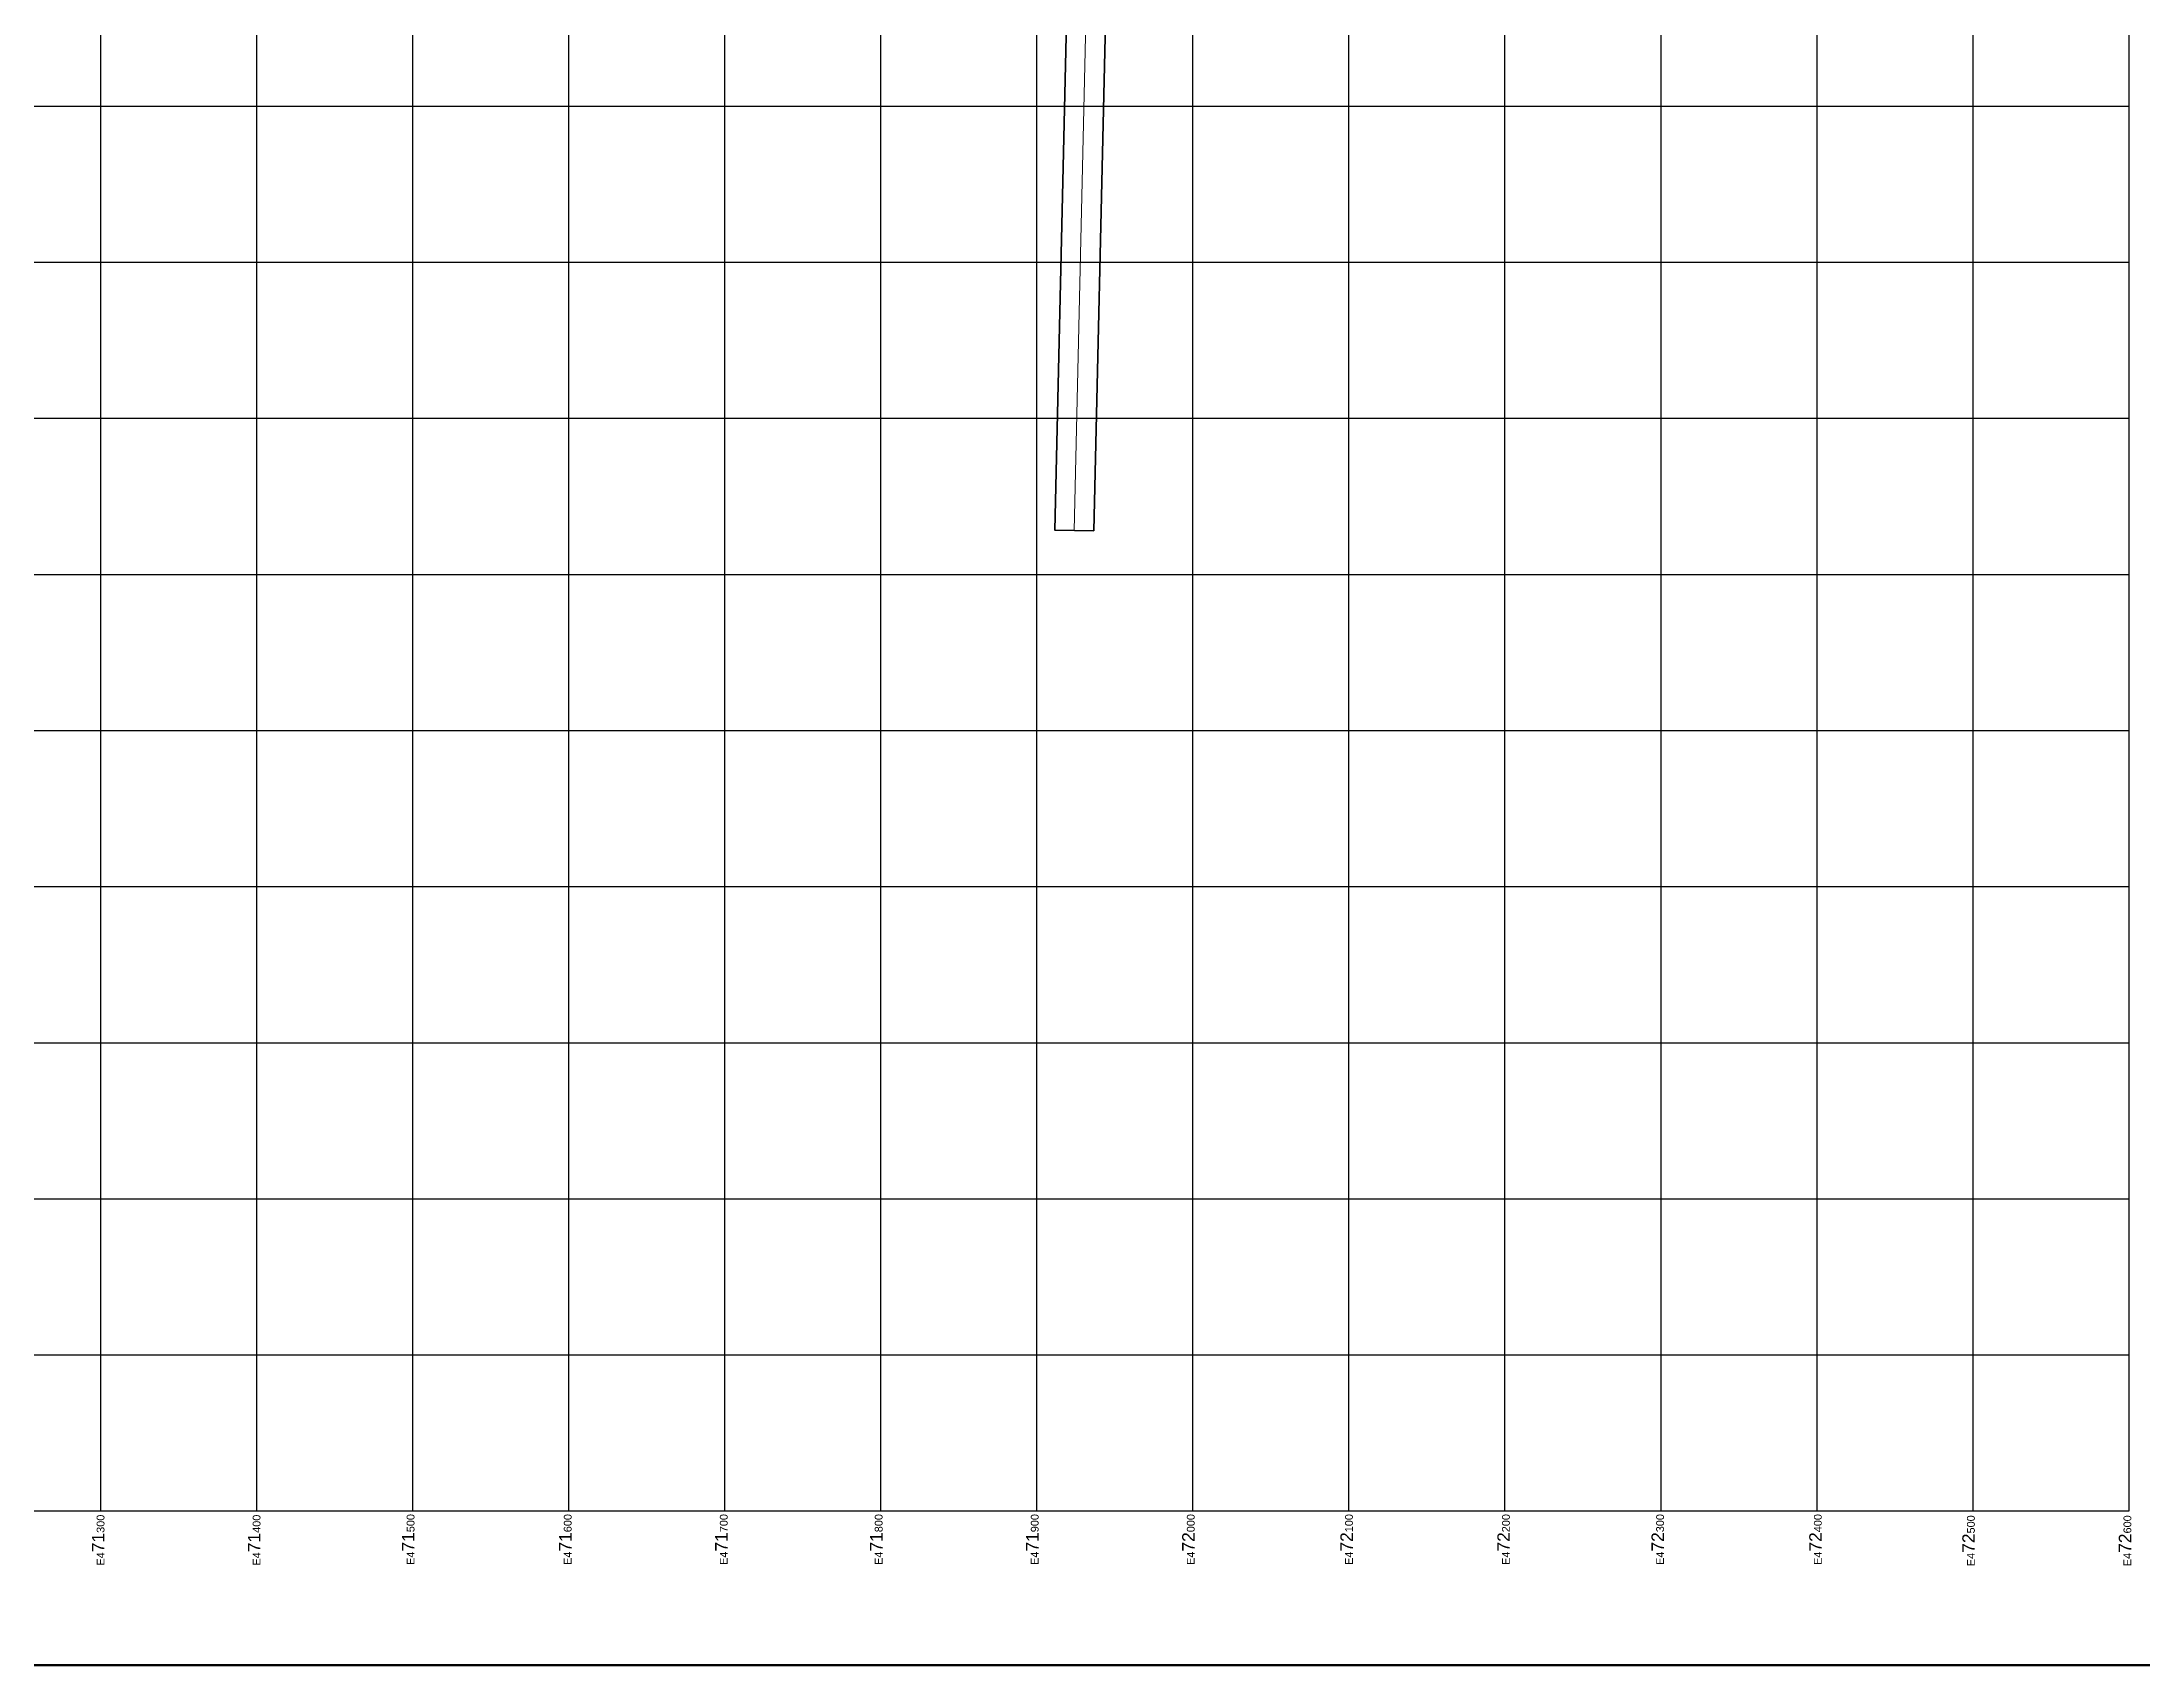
# Model space of a CAD drawing. Header units: millimetres. Extents: x 464536 to 476893, y 870501 to 881610.
# Drawn here: x 471262 to 472608, y 870501 to 871541 of the extents above; entities that cross this region are included whole.
import ezdxf

# ---------------------------------------------------------------- set-up
doc = ezdxf.new("R2010")
doc.units = ezdxf.units.MM
for name, color, linetype, lineweight in [('Center_1', 7, 'Continuous', 5), ('Lay out', 7, 'Continuous', 70), ('Proposed Road Net work', 7, 'Continuous', 35)]:
    doc.layers.add(name, color=color, linetype=linetype, lineweight=lineweight)
doc.layers.add('Grid1', color=7, linetype='Continuous')

msp = doc.modelspace()

# ---------------------------------------------------------------- linework, layer by layer
at = {"layer": 'Center_1'}
msp.add_lwpolyline([(471923.9, 871228.2), (471938, 871842.6)], dxfattribs=at)
msp.add_polyline3d([(471923.9, 871228.2, 0), (471938, 871842.6, 0), (471940, 871930.7, 0)], dxfattribs=at)
at = {"layer": 'Grid1'}
for p, q in [((471300, 870600), (471300, 881600)), ((471400, 870600), (471400, 881600)), ((471500, 870600), (471500, 881600)), ((471600, 870600), (471600, 881600)), ((471700, 870600), (471700, 881600)), ((471800, 870600), (471800, 881600)), ((471900, 870600), (471900, 881600)), ((472000, 870600), (472000, 881600)), ((472100, 870600), (472100, 881600)), ((472200, 870600), (472200, 881600)), ((472300, 870600), (472300, 881600)), ((472400, 870600), (472400, 881600)), ((472500, 870600), (472500, 881600)), ((472600, 870600), (472600, 881600)), ((464700, 871500), (472600, 871500)), ((464700, 871400), (472600, 871400)), ((464700, 871300), (472600, 871300)), ((464700, 871200), (472600, 871200)), ((464700, 871100), (472600, 871100)), ((464700, 871000), (472600, 871000)), ((464700, 870900), (472600, 870900)), ((464700, 870800), (472600, 870800)), ((464700, 870700), (472600, 870700)), ((464700, 870600), (472600, 870600)), ((464700, 870600), (472600, 870600))]:
    msp.add_line(p, q, dxfattribs=at)
at = {"layer": 'Lay out'}
msp.add_lwpolyline([(464536.4, 881609.9), (476892.8, 881609.9), (476892.8, 870501.3), (464536.4, 870501.3)], close=True, dxfattribs=at)
at = {"layer": 'Proposed Road Net work'}
msp.add_polyline3d([(471950.5, 871842.3, 0), (471936.4, 871227.9, 0), (471911.4, 871228.4, 0), (471925.5, 871842.9, 0)], dxfattribs=at)
msp.add_polyline3d([(471950.5, 871842.3, 0), (471936.4, 871227.9, 0), (471911.4, 871228.4, 0), (471925.5, 871842.9, 0)], dxfattribs=at)

# ---------------------------------------------------------------- texts
at = {"layer": 'Grid1', "char_height": 5, "width": 7899.308, "attachment_point": 1, "rotation": 90}
for s, insert in [('{\\fArial|b0|i0|c0|p34;\\C7;E4\\H1.6x;71\\H0.625x;300}', (471294.4, 870565)), ('{\\fArial|b0|i0|c0|p34;\\C7;E4\\H1.6x;71\\H0.625x;400}', (471394.4, 870565)), ('{\\fArial|b0|i0|c0|p34;\\C7;E4\\H1.6x;71\\H0.625x;500}', (471493.1, 870565.4)), ('{\\fArial|b0|i0|c0|p34;\\C7;E4\\H1.6x;71\\H0.625x;600}', (471593.8, 870565.4)), ('{\\fArial|b0|i0|c0|p34;\\C7;E4\\H1.6x;71\\H0.625x;700}', (471693.8, 870565.4)), ('{\\fArial|b0|i0|c0|p34;\\C7;E4\\H1.6x;71\\H0.625x;800}', (471793.1, 870565.4)), ('{\\fArial|b0|i0|c0|p34;\\C7;E4\\H1.6x;71\\H0.625x;900}', (471893.1, 870565.4)), ('{\\fArial|b0|i0|c0|p34;\\C7;E4\\H1.6x;72\\H0.625x;000}', (471993.1, 870565.4)), ('{\\fArial|b0|i0|c0|p34;\\C7;E4\\H1.6x;72\\H0.625x;100}', (472094.5, 870565.4)), ('{\\fArial|b0|i0|c0|p34;\\C7;E4\\H1.6x;72\\H0.625x;200}', (472195.1, 870565.4)), ('{\\fArial|b0|i0|c0|p34;\\C7;E4\\H1.6x;72\\H0.625x;300}', (472293.9, 870565.4)), ('{\\fArial|b0|i0|c0|p34;\\C7;E4\\H1.6x;72\\H0.625x;400}', (472395, 870565.4)), ('{\\fArial|b0|i0|c0|p34;\\C7;E4\\H1.6x;72\\H0.625x;500}', (472493.1, 870564.6)), ('{\\fArial|b0|i0|c0|p34;\\C7;E4\\H1.6x;72\\H0.625x;600}', (472593.4, 870564.6))]:
    msp.add_mtext(s, dxfattribs=dict(at, insert=insert))

doc.saveas('drawing.dxf')
